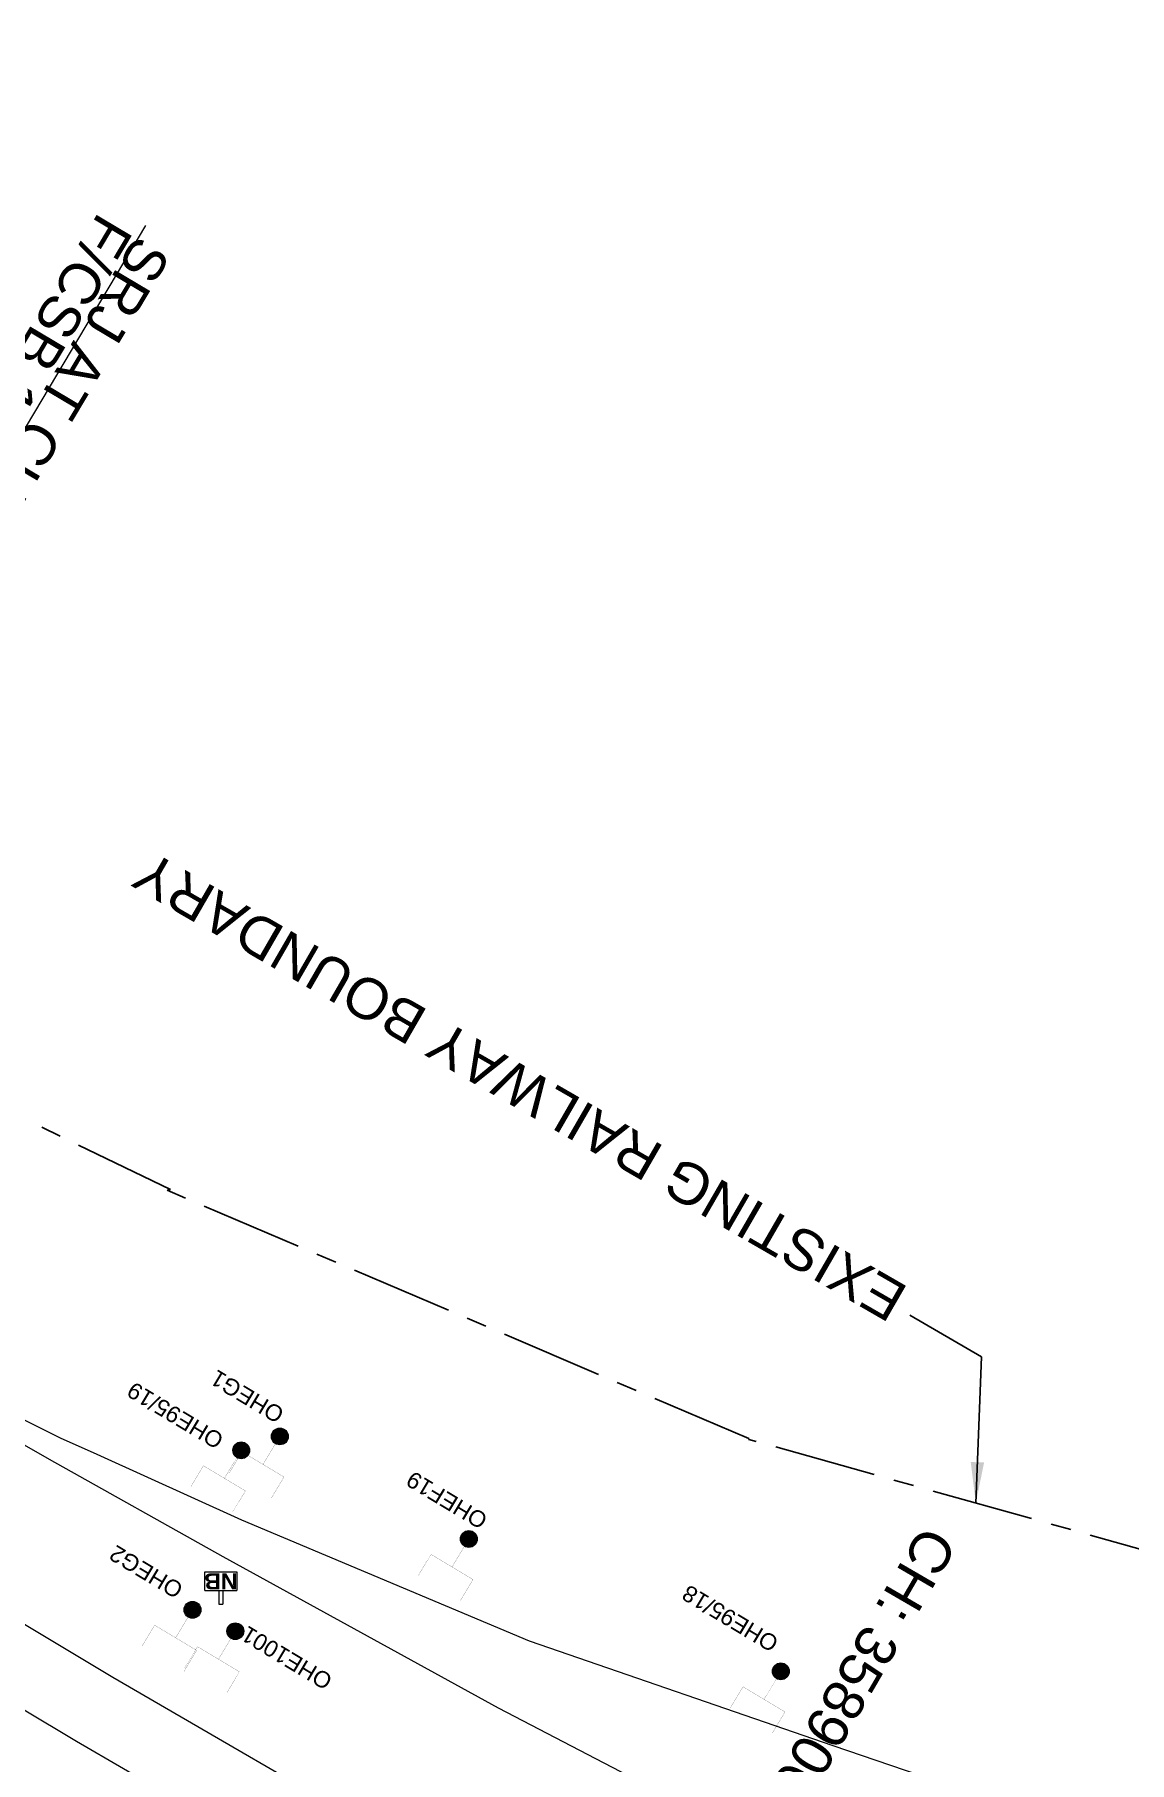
# Model space of a CAD drawing. Header units: metres. Extents: x 593168 to 611286, y 3401475 to 3412398.
# Drawn here: x 595011.5 to 595078.6, y 3411240.5 to 3411346.3 of the extents above; entities that cross this region are included whole.
import ezdxf
from ezdxf.enums import TextEntityAlignment as Align

# ---------------------------------------------------------------- set-up
doc = ezdxf.new("R2010")
doc.units = ezdxf.units.M
doc.header["$MEASUREMENT"] = 0
doc.linetypes.add('CENTER', pattern=[2, 1.25, -0.25, 0.25, -0.25])
for name, color, linetype, lineweight in [('Existing IR Chainage', 7, 'Continuous', 0), ('Existing IR Track', 143, 'Continuous', 0), ('IR PROP. DETAILS', 190, 'Continuous', 0), ('Name Board', 251, 'Continuous', 0), ('OHE MAST', 8, 'Continuous', 0), ('OHE MAST TEXT', 8, 'Continuous', 0), ("SANEHWAL STN. SRJ'S", 251, 'Continuous', 0)]:
    doc.layers.add(name, color=color, linetype=linetype, lineweight=lineweight)
doc.layers.add('Existing Railway Boundary', color=7, linetype='CENTER')
doc.styles.add('NB', font='swissbo.ttf', dxfattribs={"height": 1.5})
doc.styles.get("Standard").update_dxf_attribs({"font": 'arial_0.ttf'})
doc.styles.add('Style-Arial', font='arial_0.ttf')
doc.dimstyles.new('ISO-25', dxfattribs={"dimtxt": 2.5, "dimasz": 2.5, "dimexe": 1.25, "dimexo": 0.625, "dimtad": 1, "dimtxsty": 'Standard', "dimcen": 2.5, "dimadec": 0, "dimazin": 0, "dimtfac": 1, "dimtmove": 0, "dimatfit": 3, "dimfxl": 1, "dimarcsym": 0})

# ---------------------------------------------------------------- blocks, each defined once
blk = doc.blocks.new('NB')
for p, q in [((-0.98, 0.82), (-0.98, 1.98)), ((-0.98, 1.98), (0.98, 1.98)), ((0.98, 1.98), (0.98, 0.82)), ((-0.98, 0.82), (0.98, 0.82)), ((-0.13, 0.82), (-0.13, 0)), ((-0.13, 0), (0.13, 0)), ((0.13, 0.82), (0.13, 0))]:
    blk.add_line(p, q)
at = {"style": 'NB', "width": 1.025371}
blk.add_text('NB', height=0.988, rotation=180, dxfattribs=at).set_placement((0, 1.39), align=Align.MIDDLE)
blk = doc.blocks.new('OHE MAST')
h = blk.add_hatch(color=256)
h.dxf.hatch_style = 1
edge = h.paths.add_edge_path()
edge.add_arc((0, 0), 0.514, 0, 360)
at = {"const_width": 0.01}
for points in [[(1.5, 3.5), (1.5, 2), (-1.5, 2), (-1.5, 3.5)], [(0, 2), (0, 0)]]:
    blk.add_lwpolyline(points, dxfattribs=at)
blk.add_circle((0, 0), 0.514)

msp = doc.modelspace()

# ---------------------------------------------------------------- linework, layer by layer
at = {"layer": 'Existing IR Track', "flags": 128}
for points in [[(595086.1131, 3411204.4508), (595068.5779, 3411214.9743), (595051.0673, 3411225.4829), (595033.6784, 3411235.5897), (595016.3177, 3411245.68), (595000.058, 3411255.408), (594983.8014, 3411265.1341), (594967.2717, 3411275.0176), (594950.7068, 3411284.9222), (594933.5137, 3411295.2139), (594916.3583, 3411305.4831), (594899.2028, 3411315.7523), (594881.6033, 3411326.2873), (594864.7664, 3411336.3452), (594848.6475, 3411345.9742), (594830.4478, 3411356.8192)], [(595083.7191, 3411200.634), (595066.2617, 3411211.1041), (595048.7823, 3411221.5867), (595031.3596, 3411231.7135), (595014.077, 3411241.7588), (594997.7377, 3411251.5307), (594981.5326, 3411261.2225), (594964.9538, 3411271.1435), (594948.3547, 3411281.0767), (594931.1943, 3411291.3373), (594914.0337, 3411301.5979), (594896.8731, 3411311.8586), (594881.0081, 3411321.3445), (594862.4415, 3411332.4612), (594843.8742, 3411343.5782), (594828.137, 3411352.9594)], [(595092.719, 3411213.7035), (595075.216, 3411224.2173), (595057.8506, 3411234.462), (595039.9279, 3411243.7857), (595023.0743, 3411253.0711), (595012.4365, 3411259.0396), (595004.8604, 3411263.3495), (594983.0171, 3411275.3274), (594971.3615, 3411281.897), (594954.6435, 3411291.3203), (594937.4717, 3411301.3117), (594920.2407, 3411311.3378), (594902.8483, 3411321.4576), (594884.9352, 3411331.8857), (594849.4513, 3411351.8555)], [(595237.0586, 3411207.0427), (595216.0995, 3411208.2455), (595195.88, 3411210.1324), (595175.6479, 3411212.7193), (595155.533, 3411215.9829), (595136.3623, 3411219.7507), (595115.9232, 3411224.5254), (595099.2357, 3411228.9953), (595079.866, 3411234.8482), (595060.422, 3411241.4885), (595041.8169, 3411247.8979), (595024.2, 3411255.3163), (595015.348, 3411259.3266), (595013.1106, 3411260.3408), (594983.0171, 3411275.3274)]]:
    msp.add_lwpolyline(points, dxfattribs=at)
at = {"layer": 'Existing Railway Boundary', "ltscale": 5}
msp.add_lwpolyline([(595219.3757, 3411224.4926), (595139.956, 3411236.51), (595055.2514, 3411260.2607), (595055.2471, 3411260.3203), (595019.6301, 3411275.5296), (595019.8343, 3411275.5642), (594996.1386, 3411287.071), (594964.5551, 3411304.37), (594878.4143, 3411354.1285), (594195.4154, 3411765.8048), (594139.4384, 3411820.4266), (594013.2418, 3411902.9335), (593973.1737, 3411931.7423), (593936.2204, 3411951.7466)], dxfattribs=at)
at = {"layer": 'IR PROP. DETAILS'}
msp.add_lwpolyline([(594932.1533, 3411275.2497, 0.01961253), (594962.5879, 3411258.7668), (594988.5354, 3411246.0034, -0.01962351), (595018.9866, 3411229.5106)], format="xyb", dxfattribs=at)
at = {"layer": "SANEHWAL STN. SRJ'S", "lineweight": 13, "flags": 128}
msp.add_lwpolyline([(595018.3193, 3411334.6279), (594995.5217, 3411296.3326)], dxfattribs=at)

# ---------------------------------------------------------------- block references
at = {"layer": 'Name Board', "xscale": 0.9997078269980546, "yscale": 0.9997078269980546, "zscale": 0.9997078269980546}
msp.add_blockref('NB', (595022.9232, 3411250.174, 257.3697), dxfattribs=at)
at = {"layer": 'OHE MAST', "rotation": 149.0208306544456}
for p in [(595026.5333, 3411260.4427), (595024.1717, 3411259.5913), (595038.1082, 3411254.1598), (595021.1847, 3411249.8218), (595023.807, 3411248.5074), (595057.2141, 3411246.0496)]:
    msp.add_blockref('OHE MAST', p, dxfattribs=at)

# ---------------------------------------------------------------- texts
at = {"layer": 'Existing IR Chainage', "color": 7, "lineweight": 0, "insert": (595057.6338, 3411238.3863), "char_height": 2.5, "attachment_point": 6, "rotation": 239.833228, "line_spacing_factor": 0.60036, "style": 'Style-Arial'}
msp.add_mtext('CH: 358900', dxfattribs=at)
at = {"layer": 'Existing Railway Boundary', "linetype": 'Continuous', "ltscale": 5}
msp.add_text('EXISTING RAILWAY BOUNDARY', height=2.5, rotation=150, dxfattribs=at).set_placement((595018.571, 3411296.4056), align=Align.RIGHT)
at = {"layer": 'OHE MAST TEXT'}
for s, p in [('OHEG1', (595026.8867, 3411262.0549, 260.174)), ('OHE95/19', (595023.1859, 3411260.471, 261.205)), ('OHEF19', (595039.3477, 3411255.5654, 261.366)), ('OHEG2', (595020.7037, 3411251.3135, 259.692)), ('OHE95/18', (595057.1661, 3411248.0341, 261.282)), ('OHE1001', (595029.8461, 3411245.7159, 261.283))]:
    msp.add_text(s, height=1, rotation=149, dxfattribs=at).set_placement(p)
at = {"layer": "SANEHWAL STN. SRJ'S", "lineweight": 13, "insert": (595017.6824, 3411334.2095), "char_height": 2.5, "width": 48.267487, "attachment_point": 4, "rotation": 239.23426, "line_spacing_factor": 0.648, "style": 'Style-Arial'}
msp.add_mtext('SRJ AT CH: 1564.858m \\PF/CSB 1 in 8½', dxfattribs=at)

# ---------------------------------------------------------------- leaders
at = {"layer": 'Existing Railway Boundary', "linetype": 'Continuous', "ltscale": 5}
msp.add_leader([(595069.1539, 3411256.3625), (595069.5016, 3411265.3238), (595065.1093, 3411267.8647)], dimstyle='ISO-25', override={"dimtxt": 3, "dimasz": 2.5, "dimgap": 0.625, "dimtad": 0, "dimdec": 3, "dimzin": 2, "dimtdec": 3}, dxfattribs=at)

doc.saveas('drawing.dxf')
